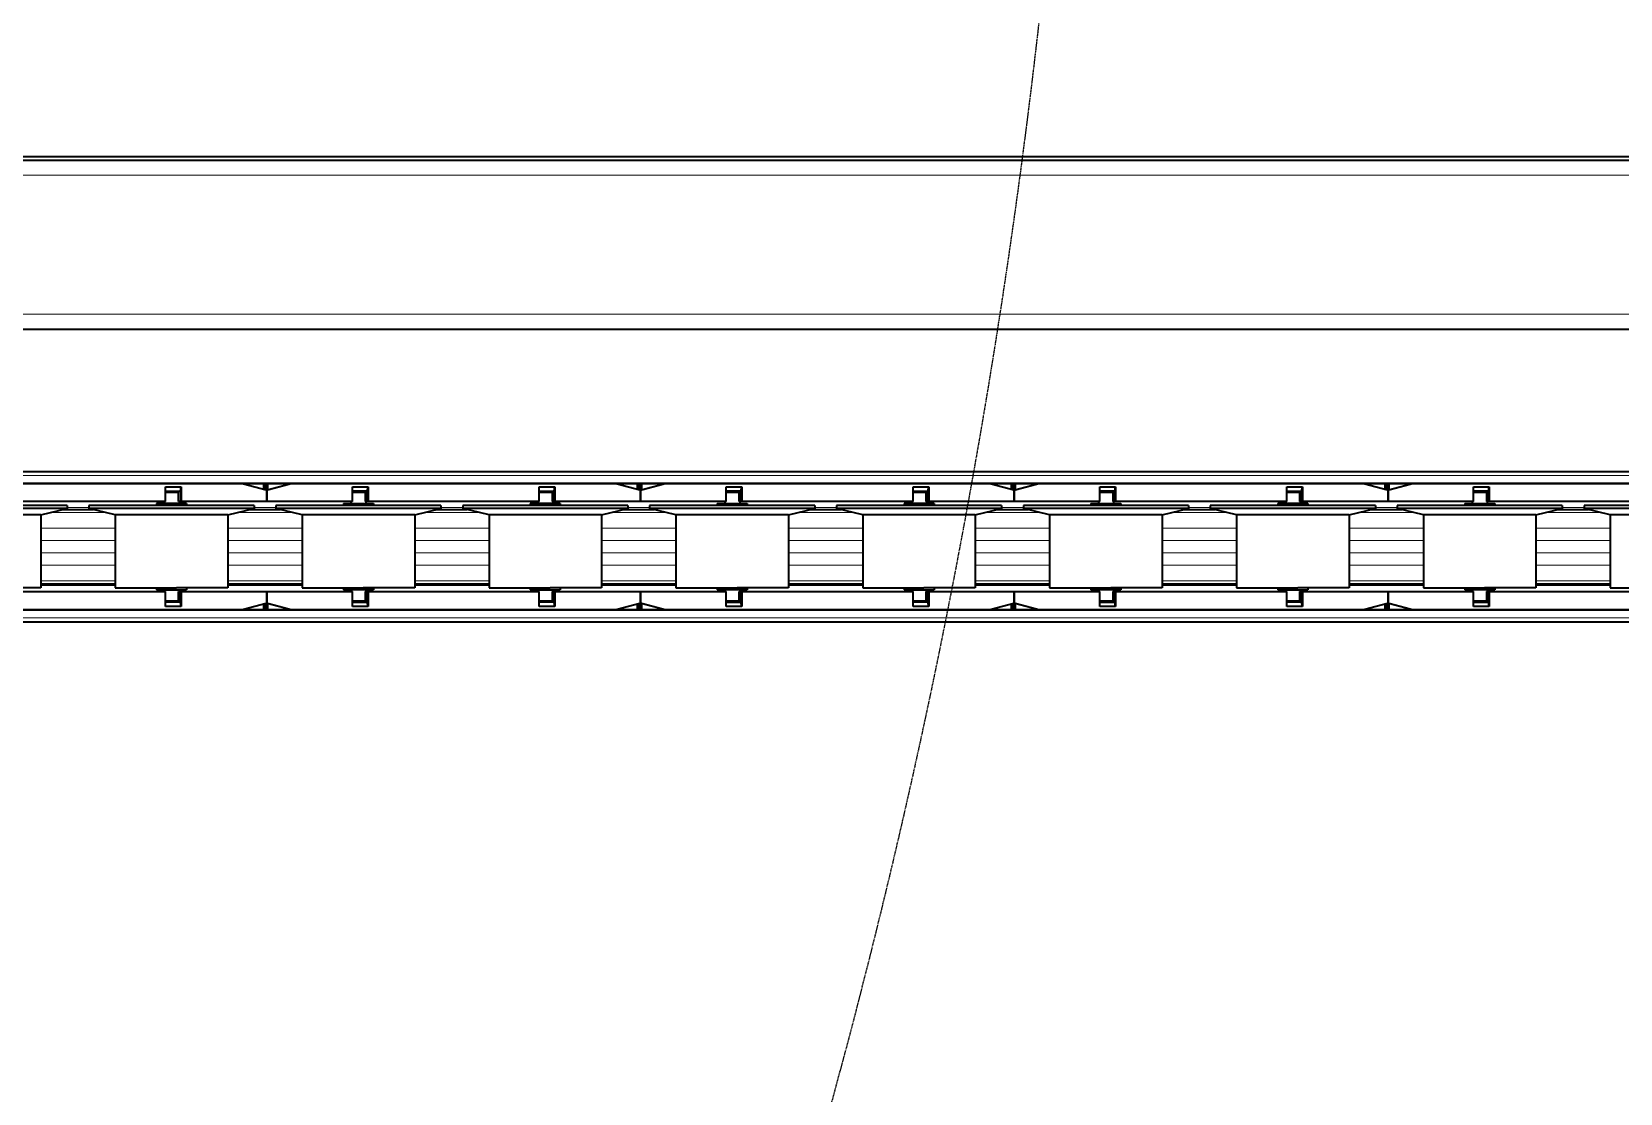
# Model space of a CAD drawing. Header units: inches. Extents: x 185496 to 352137, y 107182 to 179410.
# Drawn here: x 237444.5 to 237867.9, y 166205.8 to 166488.7 of the extents above; entities that cross this region are included whole.
import ezdxf

# ---------------------------------------------------------------- set-up
doc = ezdxf.new("R2010")
doc.units = ezdxf.units.IN
doc.header["$MEASUREMENT"] = 0
doc.linetypes.add('DASH', pattern=[0.35, 0.25, -0.1])

# ---------------------------------------------------------------- blocks, each defined once
blk = doc.blocks.new('liaojia')
at = {"color": 7, "lineweight": 35}
for p, q in [((799085.27, -280753.72), (799085.27, -279353.72)), ((799086.27, -280753.72), (799086.27, -279353.72)), ((799131.27, -280708.72), (799131.27, -279448.77)), ((799169.27, -280642.43), (799169.27, -279446.99)), ((799169.27, -280642.59), (799169.27, -279449.31)), ((799209.27, -280642.43), (799209.27, -279446.99)), ((799172.47, -280642.36), (799172.47, -279465.13))]:
    blk.add_line(p, q, dxfattribs=at)
at = {"color": 7, "lineweight": 13}
for p, q in [((799090.27, -280708.72), (799090.27, -279444.77)), ((799127.27, -280708.72), (799127.27, -279448.77)), ((799206.27, -280642.34), (799206.27, -279446.91)), ((799208.27, -280642.34), (799208.27, -279446.91)), ((799170.27, -280642.34), (799170.27, -279465.13)), ((799172.27, -280642.34), (799172.27, -279465.13))]:
    blk.add_line(p, q, dxfattribs=at)
at = {"color": 7, "lineweight": 35, "ltscale": 0.212965}
for p, q in [((799172.47, -279952.22), (799172.47, -280037.41)), ((799206.07, -280037.41), (799206.07, -279952.22)), ((799172.47, -280051.84), (799172.47, -280137.03)), ((799206.07, -280137.03), (799206.07, -280051.84)), ((799172.47, -280151.46), (799172.47, -280236.65)), ((799206.07, -280236.65), (799206.07, -280151.46)), ((799172.47, -280251.08), (799172.47, -280336.27)), ((799206.07, -280336.27), (799206.07, -280251.08)), ((799172.47, -280350.7), (799172.47, -280435.89)), ((799206.07, -280435.89), (799206.07, -280350.7))]:
    blk.add_line(p, q, dxfattribs=at)
at = {"color": 7, "lineweight": 35, "ltscale": 0.059793}
for p, q in [((799178.27, -279968.47), (799178.27, -279992.39)), ((799179.07, -279968.47), (799179.07, -279992.39)), ((799178.27, -280068.09), (799178.27, -280092.01)), ((799179.07, -280068.09), (799179.07, -280092.01)), ((799178.27, -280167.71), (799178.27, -280191.63)), ((799179.07, -280167.71), (799179.07, -280191.63)), ((799178.27, -280267.33), (799178.27, -280291.25)), ((799179.07, -280267.33), (799179.07, -280291.25)), ((799178.27, -280366.95), (799178.27, -280390.87)), ((799179.07, -280366.95), (799179.07, -280390.87))]:
    blk.add_line(p, q, dxfattribs=at)
at = {"color": 7, "lineweight": 35, "ltscale": 0.040768}
for p, q in [((799180.82, -279969.08), (799180.82, -279985.39)), ((799200.27, -279985.39), (799200.27, -279969.08)), ((799180.82, -280018.89), (799180.82, -280035.2)), ((799200.27, -280035.2), (799200.27, -280018.89)), ((799180.82, -280068.7), (799180.82, -280085.01)), ((799200.27, -280085.01), (799200.27, -280068.7)), ((799180.82, -280118.51), (799180.82, -280134.82)), ((799200.27, -280134.82), (799200.27, -280118.51)), ((799180.82, -280168.32), (799180.82, -280184.63)), ((799200.27, -280184.63), (799200.27, -280168.32)), ((799180.82, -280218.13), (799180.82, -280234.44)), ((799200.27, -280234.44), (799200.27, -280218.13)), ((799180.82, -280267.94), (799180.82, -280284.25)), ((799200.27, -280284.25), (799200.27, -280267.94)), ((799180.82, -280317.75), (799180.82, -280334.06)), ((799200.27, -280334.06), (799200.27, -280317.75)), ((799180.82, -280367.56), (799180.82, -280383.87)), ((799200.27, -280383.87), (799200.27, -280367.56))]:
    blk.add_line(p, q, dxfattribs=at)
at = {"color": 7, "lineweight": 35, "ltscale": 0.114064}
for p, q in [((799177.27, -279972), (799177.27, -280017.63)), ((799201.27, -280017.63), (799201.27, -279972)), ((799177.27, -280071.62), (799177.27, -280117.25)), ((799201.27, -280117.25), (799201.27, -280071.62)), ((799177.27, -280171.24), (799177.27, -280216.87)), ((799201.27, -280216.87), (799201.27, -280171.24)), ((799177.27, -280270.86), (799177.27, -280316.49)), ((799201.27, -280316.49), (799201.27, -280270.86)), ((799177.27, -280370.48), (799177.27, -280416.11)), ((799201.27, -280416.11), (799201.27, -280370.48))]:
    blk.add_line(p, q, dxfattribs=at)
at = {"color": 7, "lineweight": 35, "ltscale": 0.018036}
for p, q in [((799180.82, -279985.39), (799179.07, -279992.39)), ((799180.82, -280005.2), (799179.07, -279998.2)), ((799180.82, -280035.2), (799179.07, -280042.2)), ((799180.82, -280055.01), (799179.07, -280048.01)), ((799180.82, -280085.01), (799179.07, -280092.01)), ((799180.82, -280104.82), (799179.07, -280097.82)), ((799180.82, -280134.82), (799179.07, -280141.82)), ((799180.82, -280154.63), (799179.07, -280147.63)), ((799180.82, -280184.63), (799179.07, -280191.63)), ((799180.82, -280204.44), (799179.07, -280197.44)), ((799180.82, -280234.44), (799179.07, -280241.44)), ((799180.82, -280254.25), (799179.07, -280247.25)), ((799180.82, -280284.25), (799179.07, -280291.25)), ((799180.82, -280304.06), (799179.07, -280297.06)), ((799180.82, -280334.06), (799179.07, -280341.06)), ((799180.82, -280353.87), (799179.07, -280346.87)), ((799180.82, -280383.87), (799179.07, -280390.87)), ((799180.82, -280403.67), (799179.07, -280396.67))]:
    blk.add_line(p, q, dxfattribs=at)
at = {"color": 7, "lineweight": 35, "ltscale": 0.048637}
for p, q in [((799180.82, -279985.39), (799200.27, -279985.39)), ((799180.82, -280005.2), (799200.27, -280005.2)), ((799180.82, -280035.2), (799200.27, -280035.2)), ((799180.82, -280055.01), (799200.27, -280055.01)), ((799180.82, -280085.01), (799200.27, -280085.01)), ((799180.82, -280104.82), (799200.27, -280104.82)), ((799180.82, -280134.82), (799200.27, -280134.82)), ((799180.82, -280154.63), (799200.27, -280154.63)), ((799180.82, -280184.63), (799200.27, -280184.63)), ((799180.82, -280204.44), (799200.27, -280204.44)), ((799180.82, -280234.44), (799200.27, -280234.44)), ((799180.82, -280254.25), (799200.27, -280254.25)), ((799180.82, -280284.25), (799200.27, -280284.25)), ((799180.82, -280304.06), (799200.27, -280304.06)), ((799180.82, -280334.06), (799200.27, -280334.06)), ((799180.82, -280353.87), (799200.27, -280353.87)), ((799180.82, -280383.87), (799200.27, -280383.87)), ((799180.82, -280403.67), (799200.27, -280403.67))]:
    blk.add_line(p, q, dxfattribs=at)
at = {"color": 7, "lineweight": 13, "ltscale": 0.049524}
for p, q in [((799184.31, -280005.2), (799184.31, -279985.39)), ((799187.67, -280005.2), (799187.67, -279985.39)), ((799190.88, -280005.2), (799190.88, -279985.39)), ((799194.24, -280005.2), (799194.24, -279985.39)), ((799198.36, -280005.2), (799198.36, -279985.39)), ((799199.67, -280005.2), (799199.67, -279985.39)), ((799184.31, -280055.01), (799184.31, -280035.2)), ((799187.67, -280055.01), (799187.67, -280035.2)), ((799190.88, -280055.01), (799190.88, -280035.2)), ((799194.24, -280055.01), (799194.24, -280035.2)), ((799198.36, -280055.01), (799198.36, -280035.2)), ((799199.67, -280055.01), (799199.67, -280035.2)), ((799184.31, -280104.82), (799184.31, -280085.01)), ((799187.67, -280104.82), (799187.67, -280085.01)), ((799190.88, -280104.82), (799190.88, -280085.01)), ((799194.24, -280104.82), (799194.24, -280085.01)), ((799198.36, -280104.82), (799198.36, -280085.01)), ((799199.67, -280104.82), (799199.67, -280085.01)), ((799184.31, -280154.63), (799184.31, -280134.82)), ((799187.67, -280154.63), (799187.67, -280134.82)), ((799190.88, -280154.63), (799190.88, -280134.82)), ((799194.24, -280154.63), (799194.24, -280134.82)), ((799198.36, -280154.63), (799198.36, -280134.82)), ((799199.67, -280154.63), (799199.67, -280134.82)), ((799184.31, -280204.44), (799184.31, -280184.63)), ((799187.67, -280204.44), (799187.67, -280184.63)), ((799190.88, -280204.44), (799190.88, -280184.63)), ((799194.24, -280204.44), (799194.24, -280184.63)), ((799198.36, -280204.44), (799198.36, -280184.63)), ((799199.67, -280204.44), (799199.67, -280184.63)), ((799184.31, -280254.25), (799184.31, -280234.44)), ((799187.67, -280254.25), (799187.67, -280234.44)), ((799190.88, -280254.25), (799190.88, -280234.44)), ((799194.24, -280254.25), (799194.24, -280234.44)), ((799198.36, -280254.25), (799198.36, -280234.44)), ((799199.67, -280254.25), (799199.67, -280234.44)), ((799184.31, -280304.06), (799184.31, -280284.25)), ((799187.67, -280304.06), (799187.67, -280284.25)), ((799190.88, -280304.06), (799190.88, -280284.25)), ((799194.24, -280304.06), (799194.24, -280284.25)), ((799198.36, -280304.06), (799198.36, -280284.25)), ((799199.67, -280304.06), (799199.67, -280284.25)), ((799184.31, -280353.87), (799184.31, -280334.06)), ((799187.67, -280353.87), (799187.67, -280334.06)), ((799190.88, -280353.87), (799190.88, -280334.06)), ((799194.24, -280353.87), (799194.24, -280334.06)), ((799198.36, -280353.87), (799198.36, -280334.06)), ((799199.67, -280353.87), (799199.67, -280334.06)), ((799184.31, -280403.67), (799184.31, -280383.87)), ((799187.67, -280403.67), (799187.67, -280383.87)), ((799190.88, -280403.67), (799190.88, -280383.87)), ((799194.24, -280403.67), (799194.24, -280383.87)), ((799198.36, -280403.67), (799198.36, -280383.87)), ((799199.67, -280403.67), (799199.67, -280383.87))]:
    blk.add_line(p, q, dxfattribs=at)
at = {"color": 7, "lineweight": 35, "ltscale": 0.049524}
for p, q in [((799199.17, -280005.2), (799199.17, -279985.39)), ((799199.17, -280055.01), (799199.17, -280035.2)), ((799199.17, -280104.82), (799199.17, -280085.01)), ((799199.17, -280154.63), (799199.17, -280134.82)), ((799199.17, -280204.44), (799199.17, -280184.63)), ((799199.17, -280254.25), (799199.17, -280234.44)), ((799199.17, -280304.06), (799199.17, -280284.25)), ((799199.17, -280353.87), (799199.17, -280334.06)), ((799199.17, -280403.67), (799199.17, -280383.87))]:
    blk.add_line(p, q, dxfattribs=at)
at = {"color": 7, "lineweight": 35, "ltscale": 0.02054}
for p, q in [((799179.37, -279999.4), (799179.37, -279991.18)), ((799179.37, -280049.21), (799179.37, -280040.99)), ((799179.37, -280099.02), (799179.37, -280090.8)), ((799179.37, -280148.83), (799179.37, -280140.61)), ((799179.37, -280198.64), (799179.37, -280190.42)), ((799179.37, -280248.45), (799179.37, -280240.23)), ((799179.37, -280298.26), (799179.37, -280290.04)), ((799179.37, -280348.07), (799179.37, -280339.85)), ((799179.37, -280397.88), (799179.37, -280389.66))]:
    blk.add_line(p, q, dxfattribs=at)
at = {"color": 7, "lineweight": 13, "ltscale": 0.036824}
for p, q in [((799180.19, -280002.66), (799180.19, -279987.93)), ((799180.19, -280052.47), (799180.19, -280037.74)), ((799180.19, -280102.28), (799180.19, -280087.55)), ((799180.19, -280152.09), (799180.19, -280137.36)), ((799180.19, -280201.9), (799180.19, -280187.17)), ((799180.19, -280251.71), (799180.19, -280236.98)), ((799180.19, -280301.52), (799180.19, -280286.79)), ((799180.19, -280351.32), (799180.19, -280336.6)), ((799180.19, -280401.13), (799180.19, -280386.41))]:
    blk.add_line(p, q, dxfattribs=at)
at = {"color": 7, "lineweight": 35, "ltscale": 0.002}
for p, q in [((799178.27, -279992.39), (799179.07, -279992.39)), ((799178.27, -279998.2), (799179.07, -279998.2)), ((799178.27, -280042.2), (799179.07, -280042.2)), ((799178.27, -280048.01), (799179.07, -280048.01)), ((799178.27, -280092.01), (799179.07, -280092.01)), ((799178.27, -280097.82), (799179.07, -280097.82)), ((799178.27, -280141.82), (799179.07, -280141.82)), ((799178.27, -280147.63), (799179.07, -280147.63)), ((799178.27, -280191.63), (799179.07, -280191.63)), ((799178.27, -280197.44), (799179.07, -280197.44)), ((799178.27, -280241.44), (799179.07, -280241.44)), ((799178.27, -280247.25), (799179.07, -280247.25)), ((799178.27, -280291.25), (799179.07, -280291.25)), ((799178.27, -280297.06), (799179.07, -280297.06)), ((799178.27, -280341.06), (799179.07, -280341.06)), ((799178.27, -280346.87), (799179.07, -280346.87)), ((799178.27, -280390.87), (799179.07, -280390.87)), ((799178.27, -280396.67), (799179.07, -280396.67))]:
    blk.add_line(p, q, dxfattribs=at)
at = {"color": 7, "lineweight": 13, "ltscale": 0.014524}
for p, q in [((799178.87, -279998.2), (799178.87, -279992.39)), ((799178.87, -280048.01), (799178.87, -280042.2)), ((799178.87, -280097.82), (799178.87, -280092.01)), ((799178.87, -280147.63), (799178.87, -280141.82)), ((799178.87, -280197.44), (799178.87, -280191.63)), ((799178.87, -280247.25), (799178.87, -280241.44)), ((799178.87, -280297.06), (799178.87, -280291.25)), ((799178.87, -280346.87), (799178.87, -280341.06)), ((799178.87, -280396.67), (799178.87, -280390.87))]:
    blk.add_line(p, q, dxfattribs=at)
at = {"color": 7, "lineweight": 35, "ltscale": 0.050206}
for p, q in [((799178.27, -279998.2), (799178.27, -280018.28)), ((799179.07, -279998.2), (799179.07, -280018.28)), ((799178.27, -280097.82), (799178.27, -280117.9)), ((799179.07, -280097.82), (799179.07, -280117.9)), ((799178.27, -280197.44), (799178.27, -280217.52)), ((799179.07, -280197.44), (799179.07, -280217.52)), ((799178.27, -280297.06), (799178.27, -280317.14)), ((799179.07, -280297.06), (799179.07, -280317.14)), ((799178.27, -280396.67), (799178.27, -280416.76)), ((799179.07, -280396.67), (799179.07, -280416.76))]:
    blk.add_line(p, q, dxfattribs=at)
at = {"color": 7, "lineweight": 35, "ltscale": 0.034232}
for p, q in [((799180.82, -280005.2), (799180.82, -280018.89)), ((799200.27, -280005.2), (799200.27, -280018.89)), ((799180.82, -280055.01), (799180.82, -280068.7)), ((799200.27, -280055.01), (799200.27, -280068.7)), ((799180.82, -280104.82), (799180.82, -280118.51)), ((799200.27, -280104.82), (799200.27, -280118.51)), ((799180.82, -280154.63), (799180.82, -280168.32)), ((799200.27, -280154.63), (799200.27, -280168.32)), ((799180.82, -280204.44), (799180.82, -280218.13)), ((799200.27, -280204.44), (799200.27, -280218.13)), ((799180.82, -280254.25), (799180.82, -280267.94)), ((799200.27, -280254.25), (799200.27, -280267.94)), ((799180.82, -280304.06), (799180.82, -280317.75)), ((799200.27, -280304.06), (799200.27, -280317.75)), ((799180.82, -280353.87), (799180.82, -280367.56)), ((799200.27, -280353.87), (799200.27, -280367.56)), ((799180.82, -280403.67), (799180.82, -280417.37)), ((799200.27, -280403.67), (799200.27, -280417.37))]:
    blk.add_line(p, q, dxfattribs=at)
at = {"color": 7, "lineweight": 35, "ltscale": 0.009129}
for p, q in [((799177.77, -280019.85), (799177.77, -280016.2)), ((799200.77, -280016.2), (799200.77, -280019.85)), ((799177.77, -280219.09), (799177.77, -280215.44)), ((799200.77, -280215.44), (799200.77, -280219.09)), ((799177.77, -280318.71), (799177.77, -280315.06)), ((799200.77, -280315.06), (799200.77, -280318.71))]:
    blk.add_line(p, q, dxfattribs=at)
at = {"color": 7, "lineweight": 35, "ltscale": 0.00125}
for p, q in [((799177.77, -280016.2), (799178.27, -280016.2)), ((799200.27, -280016.2), (799200.77, -280016.2)), ((799177.27, -280018.2), (799177.77, -280018.2)), ((799200.77, -280018.2), (799201.27, -280018.2)), ((799177.27, -280022.2), (799177.77, -280022.2)), ((799177.77, -280024.2), (799178.27, -280024.2)), ((799200.27, -280024.2), (799200.77, -280024.2)), ((799200.77, -280022.2), (799201.27, -280022.2)), ((799177.77, -280066.01), (799178.27, -280066.01)), ((799200.27, -280066.01), (799200.77, -280066.01)), ((799177.27, -280068.01), (799177.77, -280068.01)), ((799200.77, -280068.01), (799201.27, -280068.01)), ((799177.27, -280072.01), (799177.77, -280072.01)), ((799177.77, -280074.01), (799178.27, -280074.01)), ((799200.27, -280074.01), (799200.77, -280074.01)), ((799200.77, -280072.01), (799201.27, -280072.01)), ((799177.27, -280117.82), (799177.77, -280117.82)), ((799177.77, -280115.82), (799178.27, -280115.82)), ((799200.27, -280115.82), (799200.77, -280115.82)), ((799200.77, -280117.82), (799201.27, -280117.82)), ((799177.27, -280121.82), (799177.77, -280121.82)), ((799200.77, -280121.82), (799201.27, -280121.82)), ((799177.77, -280123.82), (799178.27, -280123.82)), ((799200.27, -280123.82), (799200.77, -280123.82)), ((799177.27, -280167.63), (799177.77, -280167.63)), ((799177.77, -280165.63), (799178.27, -280165.63)), ((799200.27, -280165.63), (799200.77, -280165.63)), ((799200.77, -280167.63), (799201.27, -280167.63)), ((799177.27, -280171.63), (799177.77, -280171.63)), ((799200.77, -280171.63), (799201.27, -280171.63)), ((799177.77, -280173.63), (799178.27, -280173.63)), ((799200.27, -280173.63), (799200.77, -280173.63)), ((799177.77, -280215.44), (799178.27, -280215.44)), ((799200.27, -280215.44), (799200.77, -280215.44)), ((799177.27, -280217.44), (799177.77, -280217.44)), ((799200.77, -280217.44), (799201.27, -280217.44)), ((799177.27, -280221.44), (799177.77, -280221.44)), ((799177.77, -280223.44), (799178.27, -280223.44)), ((799200.27, -280223.44), (799200.77, -280223.44)), ((799200.77, -280221.44), (799201.27, -280221.44)), ((799177.77, -280265.25), (799178.27, -280265.25)), ((799200.27, -280265.25), (799200.77, -280265.25)), ((799177.27, -280267.25), (799177.77, -280267.25)), ((799200.77, -280267.25), (799201.27, -280267.25)), ((799177.27, -280271.25), (799177.77, -280271.25)), ((799177.77, -280273.25), (799178.27, -280273.25)), ((799200.27, -280273.25), (799200.77, -280273.25)), ((799200.77, -280271.25), (799201.27, -280271.25)), ((799177.27, -280317.06), (799177.77, -280317.06)), ((799177.77, -280315.06), (799178.27, -280315.06)), ((799200.27, -280315.06), (799200.77, -280315.06)), ((799200.77, -280317.06), (799201.27, -280317.06)), ((799177.27, -280321.06), (799177.77, -280321.06)), ((799200.77, -280321.06), (799201.27, -280321.06)), ((799177.77, -280323.06), (799178.27, -280323.06)), ((799200.27, -280323.06), (799200.77, -280323.06)), ((799177.27, -280366.87), (799177.77, -280366.87)), ((799177.77, -280364.87), (799178.27, -280364.87)), ((799200.27, -280364.87), (799200.77, -280364.87)), ((799200.77, -280366.87), (799201.27, -280366.87)), ((799177.27, -280370.87), (799177.77, -280370.87)), ((799200.77, -280370.87), (799201.27, -280370.87)), ((799177.77, -280372.87), (799178.27, -280372.87)), ((799200.27, -280372.87), (799200.77, -280372.87))]:
    blk.add_line(p, q, dxfattribs=at)
at = {"color": 7, "lineweight": 35, "ltscale": 0.01046}
for p, q in [((799173.31, -280021.81), (799173.31, -280017.63)), ((799205.24, -280017.63), (799205.24, -280021.81)), ((799173.31, -280071.62), (799173.31, -280067.44)), ((799205.24, -280067.44), (799205.24, -280071.62)), ((799173.31, -280121.43), (799173.31, -280117.25)), ((799205.24, -280117.25), (799205.24, -280121.43)), ((799173.31, -280171.24), (799173.31, -280167.06)), ((799205.24, -280167.06), (799205.24, -280171.24)), ((799173.31, -280221.05), (799173.31, -280216.87)), ((799205.24, -280216.87), (799205.24, -280221.05)), ((799173.31, -280270.86), (799173.31, -280266.68)), ((799205.24, -280266.68), (799205.24, -280270.86)), ((799173.31, -280320.67), (799173.31, -280316.49)), ((799205.24, -280316.49), (799205.24, -280320.67)), ((799173.31, -280370.48), (799173.31, -280366.3)), ((799205.24, -280366.3), (799205.24, -280370.48))]:
    blk.add_line(p, q, dxfattribs=at)
at = {"color": 7, "lineweight": 35, "ltscale": 0.009914}
for p, q in [((799173.31, -280017.63), (799177.27, -280017.63)), ((799201.27, -280017.63), (799205.24, -280017.63)), ((799177.27, -280021.81), (799173.31, -280021.81)), ((799205.24, -280021.81), (799201.27, -280021.81)), ((799173.31, -280067.44), (799177.27, -280067.44)), ((799201.27, -280067.44), (799205.24, -280067.44)), ((799177.27, -280071.62), (799173.31, -280071.62)), ((799205.24, -280071.62), (799201.27, -280071.62)), ((799173.31, -280117.25), (799177.27, -280117.25)), ((799201.27, -280117.25), (799205.24, -280117.25)), ((799177.27, -280121.43), (799173.31, -280121.43)), ((799205.24, -280121.43), (799201.27, -280121.43)), ((799173.31, -280167.06), (799177.27, -280167.06)), ((799201.27, -280167.06), (799205.24, -280167.06)), ((799177.27, -280171.24), (799173.31, -280171.24)), ((799205.24, -280171.24), (799201.27, -280171.24)), ((799173.31, -280216.87), (799177.27, -280216.87)), ((799201.27, -280216.87), (799205.24, -280216.87)), ((799177.27, -280221.05), (799173.31, -280221.05)), ((799205.24, -280221.05), (799201.27, -280221.05)), ((799173.31, -280266.68), (799177.27, -280266.68)), ((799201.27, -280266.68), (799205.24, -280266.68)), ((799177.27, -280270.86), (799173.31, -280270.86)), ((799205.24, -280270.86), (799201.27, -280270.86)), ((799173.31, -280316.49), (799177.27, -280316.49)), ((799201.27, -280316.49), (799205.24, -280316.49)), ((799177.27, -280320.67), (799173.31, -280320.67)), ((799205.24, -280320.67), (799201.27, -280320.67)), ((799173.31, -280366.3), (799177.27, -280366.3)), ((799201.27, -280366.3), (799205.24, -280366.3)), ((799177.27, -280370.48), (799173.31, -280370.48)), ((799205.24, -280370.48), (799201.27, -280370.48))]:
    blk.add_line(p, q, dxfattribs=at)
at = {"color": 7, "lineweight": 35, "ltscale": 0.002965}
for p, q in [((799174.47, -280017.85), (799173.31, -280017.63)), ((799205.24, -280017.63), (799204.07, -280017.85)), ((799174.47, -280067.66), (799173.31, -280067.44)), ((799205.24, -280067.44), (799204.07, -280067.66)), ((799174.47, -280117.47), (799173.31, -280117.25)), ((799205.24, -280117.25), (799204.07, -280117.47)), ((799174.47, -280167.28), (799173.31, -280167.06)), ((799205.24, -280167.06), (799204.07, -280167.28)), ((799174.47, -280217.09), (799173.31, -280216.87)), ((799205.24, -280216.87), (799204.07, -280217.09)), ((799174.47, -280266.9), (799173.31, -280266.68)), ((799205.24, -280266.68), (799204.07, -280266.9)), ((799174.47, -280316.71), (799173.31, -280316.49)), ((799205.24, -280316.49), (799204.07, -280316.71)), ((799174.47, -280366.52), (799173.31, -280366.3)), ((799205.24, -280366.3), (799204.07, -280366.52))]:
    blk.add_line(p, q, dxfattribs=at)
at = {"color": 7, "lineweight": 35, "ltscale": 0.007}
for p, q in [((799174.47, -280017.85), (799177.27, -280017.85)), ((799201.27, -280017.85), (799204.07, -280017.85)), ((799174.47, -280067.66), (799177.27, -280067.66)), ((799204.07, -280067.66), (799201.27, -280067.66)), ((799174.47, -280117.47), (799177.27, -280117.47)), ((799201.27, -280117.47), (799204.07, -280117.47)), ((799174.47, -280167.28), (799177.27, -280167.28)), ((799204.07, -280167.28), (799201.27, -280167.28)), ((799174.47, -280217.09), (799177.27, -280217.09)), ((799201.27, -280217.09), (799204.07, -280217.09)), ((799174.47, -280266.9), (799177.27, -280266.9)), ((799204.07, -280266.9), (799201.27, -280266.9)), ((799174.47, -280316.71), (799177.27, -280316.71)), ((799201.27, -280316.71), (799204.07, -280316.71)), ((799174.47, -280366.52), (799177.27, -280366.52)), ((799204.07, -280366.52), (799201.27, -280366.52))]:
    blk.add_line(p, q, dxfattribs=at)
at = {"color": 7, "lineweight": 35, "ltscale": 0.009915}
for p, q in [((799174.47, -280017.85), (799174.47, -280021.81)), ((799204.07, -280021.81), (799204.07, -280017.85)), ((799174.47, -280071.62), (799174.47, -280067.66)), ((799204.07, -280067.66), (799204.07, -280071.62)), ((799174.47, -280117.47), (799174.47, -280121.43)), ((799204.07, -280121.43), (799204.07, -280117.47)), ((799174.47, -280171.24), (799174.47, -280167.28)), ((799204.07, -280167.28), (799204.07, -280171.24)), ((799174.47, -280217.09), (799174.47, -280221.05)), ((799204.07, -280221.05), (799204.07, -280217.09)), ((799174.47, -280270.86), (799174.47, -280266.9)), ((799204.07, -280266.9), (799204.07, -280270.86)), ((799174.47, -280316.71), (799174.47, -280320.67)), ((799204.07, -280320.67), (799204.07, -280316.71)), ((799174.47, -280370.48), (799174.47, -280366.52)), ((799204.07, -280366.52), (799204.07, -280370.48))]:
    blk.add_line(p, q, dxfattribs=at)
at = {"color": 7, "lineweight": 35, "ltscale": 0.000749969}
for p, q in [((799174.77, -280018.31), (799174.47, -280018.31)), ((799204.07, -280018.31), (799203.77, -280018.31)), ((799174.47, -280068.12), (799174.77, -280068.12)), ((799203.77, -280068.12), (799204.07, -280068.12)), ((799174.77, -280117.93), (799174.47, -280117.93)), ((799204.07, -280117.93), (799203.77, -280117.93)), ((799174.47, -280167.74), (799174.77, -280167.74)), ((799203.77, -280167.74), (799204.07, -280167.74)), ((799174.77, -280217.55), (799174.47, -280217.55)), ((799204.07, -280217.55), (799203.77, -280217.55)), ((799174.47, -280267.36), (799174.77, -280267.36)), ((799203.77, -280267.36), (799204.07, -280267.36)), ((799174.77, -280317.17), (799174.47, -280317.17)), ((799204.07, -280317.17), (799203.77, -280317.17)), ((799174.47, -280366.98), (799174.77, -280366.98)), ((799203.77, -280366.98), (799204.07, -280366.98))]:
    blk.add_line(p, q, dxfattribs=at)
at = {"color": 7, "lineweight": 35, "ltscale": 0.00625}
for p, q in [((799177.27, -280018.31), (799174.77, -280018.31)), ((799203.77, -280018.31), (799201.27, -280018.31)), ((799177.27, -280068.12), (799174.77, -280068.12)), ((799203.77, -280068.12), (799201.27, -280068.12)), ((799177.27, -280117.93), (799174.77, -280117.93)), ((799203.77, -280117.93), (799201.27, -280117.93)), ((799177.27, -280167.74), (799174.77, -280167.74)), ((799203.77, -280167.74), (799201.27, -280167.74)), ((799177.27, -280217.55), (799174.77, -280217.55)), ((799203.77, -280217.55), (799201.27, -280217.55)), ((799177.27, -280267.36), (799174.77, -280267.36)), ((799203.77, -280267.36), (799201.27, -280267.36)), ((799177.27, -280317.17), (799174.77, -280317.17)), ((799203.77, -280317.17), (799201.27, -280317.17)), ((799177.27, -280366.98), (799174.77, -280366.98)), ((799203.77, -280366.98), (799201.27, -280366.98))]:
    blk.add_line(p, q, dxfattribs=at)
at = {"color": 7, "lineweight": 35, "ltscale": 0.004289}
for p, q in [((799174.77, -280020.02), (799174.77, -280018.31)), ((799203.77, -280018.31), (799203.77, -280020.02)), ((799174.77, -280069.83), (799174.77, -280068.12)), ((799203.77, -280068.12), (799203.77, -280069.83)), ((799174.77, -280119.64), (799174.77, -280117.93)), ((799203.77, -280117.93), (799203.77, -280119.64)), ((799174.77, -280169.45), (799174.77, -280167.74)), ((799203.77, -280167.74), (799203.77, -280169.45)), ((799174.77, -280219.26), (799174.77, -280217.55)), ((799203.77, -280217.55), (799203.77, -280219.26)), ((799174.77, -280269.07), (799174.77, -280267.36)), ((799203.77, -280267.36), (799203.77, -280269.07)), ((799174.77, -280318.88), (799174.77, -280317.17)), ((799203.77, -280317.17), (799203.77, -280318.88)), ((799174.77, -280368.69), (799174.77, -280366.98)), ((799203.77, -280366.98), (799203.77, -280368.69))]:
    blk.add_line(p, q, dxfattribs=at)
at = {"color": 7, "lineweight": 35, "ltscale": 0.004478}
for p, q in [((799174.77, -280021.81), (799174.77, -280020.02)), ((799203.77, -280020.02), (799203.77, -280021.81)), ((799174.77, -280071.62), (799174.77, -280069.83)), ((799203.77, -280069.83), (799203.77, -280071.62)), ((799174.77, -280121.43), (799174.77, -280119.64)), ((799203.77, -280119.64), (799203.77, -280121.43)), ((799174.77, -280171.24), (799174.77, -280169.45)), ((799203.77, -280169.45), (799203.77, -280171.24)), ((799174.77, -280221.05), (799174.77, -280219.26)), ((799203.77, -280219.26), (799203.77, -280221.05)), ((799174.77, -280270.86), (799174.77, -280269.07)), ((799203.77, -280269.07), (799203.77, -280270.86)), ((799174.77, -280320.67), (799174.77, -280318.88)), ((799203.77, -280318.88), (799203.77, -280320.67)), ((799174.77, -280370.48), (799174.77, -280368.69)), ((799203.77, -280368.69), (799203.77, -280370.48))]:
    blk.add_line(p, q, dxfattribs=at)
at = {"color": 7, "lineweight": 35, "ltscale": 0.00055542}
for p, q in [((799177.27, -280017.63), (799177.27, -280017.85)), ((799201.27, -280017.85), (799201.27, -280017.63)), ((799177.27, -280067.44), (799177.27, -280067.66)), ((799201.27, -280067.66), (799201.27, -280067.44)), ((799177.27, -280167.06), (799177.27, -280167.28)), ((799201.27, -280167.28), (799201.27, -280167.06)), ((799177.27, -280216.87), (799177.27, -280217.09)), ((799201.27, -280217.09), (799201.27, -280216.87)), ((799177.27, -280366.3), (799177.27, -280366.52)), ((799201.27, -280366.52), (799201.27, -280366.3))]:
    blk.add_line(p, q, dxfattribs=at)
at = {"color": 7, "lineweight": 35, "ltscale": 0.001138}
for p, q in [((799177.27, -280017.85), (799177.27, -280018.31)), ((799201.27, -280018.31), (799201.27, -280017.85)), ((799177.27, -280067.66), (799177.27, -280068.12)), ((799201.27, -280068.12), (799201.27, -280067.66)), ((799177.27, -280117.47), (799177.27, -280117.93)), ((799201.27, -280117.93), (799201.27, -280117.47)), ((799177.27, -280167.28), (799177.27, -280167.74)), ((799201.27, -280167.74), (799201.27, -280167.28)), ((799177.27, -280217.09), (799177.27, -280217.55)), ((799201.27, -280217.55), (799201.27, -280217.09)), ((799177.27, -280266.9), (799177.27, -280267.36)), ((799201.27, -280267.36), (799201.27, -280266.9)), ((799177.27, -280316.71), (799177.27, -280317.17)), ((799201.27, -280317.17), (799201.27, -280316.71)), ((799177.27, -280366.52), (799177.27, -280366.98)), ((799201.27, -280366.98), (799201.27, -280366.52))]:
    blk.add_line(p, q, dxfattribs=at)
at = {"color": 7, "lineweight": 35, "ltscale": 0.010872}
for p, q in [((799177.77, -280024.2), (799177.77, -280019.85)), ((799200.77, -280019.85), (799200.77, -280024.2)), ((799177.77, -280069.66), (799177.77, -280074.01)), ((799200.77, -280074.01), (799200.77, -280069.66)), ((799177.77, -280123.82), (799177.77, -280119.47)), ((799200.77, -280119.47), (799200.77, -280123.82)), ((799177.77, -280169.28), (799177.77, -280173.63)), ((799200.77, -280173.63), (799200.77, -280169.28)), ((799177.77, -280223.44), (799177.77, -280219.09)), ((799200.77, -280219.09), (799200.77, -280223.44)), ((799177.77, -280268.9), (799177.77, -280273.25)), ((799200.77, -280273.25), (799200.77, -280268.9)), ((799177.77, -280323.06), (799177.77, -280318.71)), ((799200.77, -280318.71), (799200.77, -280323.06)), ((799177.77, -280368.52), (799177.77, -280372.87)), ((799200.77, -280372.87), (799200.77, -280368.52))]:
    blk.add_line(p, q, dxfattribs=at)
at = {"color": 7, "lineweight": 35, "ltscale": 0.059794}
for p, q in [((799178.27, -280018.28), (799178.27, -280042.2)), ((799179.07, -280018.28), (799179.07, -280042.2)), ((799178.27, -280117.9), (799178.27, -280141.82)), ((799179.07, -280117.9), (799179.07, -280141.82)), ((799178.27, -280217.52), (799178.27, -280241.44)), ((799179.07, -280217.52), (799179.07, -280241.44)), ((799178.27, -280317.14), (799178.27, -280341.06)), ((799179.07, -280317.14), (799179.07, -280341.06))]:
    blk.add_line(p, q, dxfattribs=at)
at = {"color": 7, "lineweight": 35, "ltscale": 0.057032}
for p, q in [((799177.27, -280021.81), (799177.27, -280044.63)), ((799201.27, -280044.63), (799201.27, -280021.81)), ((799177.27, -280044.63), (799177.27, -280067.44)), ((799201.27, -280067.44), (799201.27, -280044.63)), ((799177.27, -280121.43), (799177.27, -280144.25)), ((799201.27, -280144.25), (799201.27, -280121.43)), ((799177.27, -280144.25), (799177.27, -280167.06)), ((799201.27, -280167.06), (799201.27, -280144.25)), ((799177.27, -280221.05), (799177.27, -280243.87)), ((799201.27, -280243.87), (799201.27, -280221.05)), ((799177.27, -280243.87), (799177.27, -280266.68)), ((799201.27, -280266.68), (799201.27, -280243.87)), ((799177.27, -280320.67), (799177.27, -280343.49)), ((799201.27, -280343.49), (799201.27, -280320.67)), ((799177.27, -280343.49), (799177.27, -280366.3)), ((799201.27, -280366.3), (799201.27, -280343.49))]:
    blk.add_line(p, q, dxfattribs=at)
at = {"color": 7, "lineweight": 35, "ltscale": 3.43323e-05}
for p, q in [((799172.47, -280037.41), (799172.47, -280037.42)), ((799172.47, -280137.03), (799172.47, -280137.04)), ((799172.47, -280236.65), (799172.47, -280236.66)), ((799172.47, -280336.27), (799172.47, -280336.28))]:
    blk.add_line(p, q, dxfattribs=at)
at = {"color": 7, "lineweight": 35, "ltscale": 0.000675583}
for p, q in [((799206.07, -280037.68), (799206.07, -280037.41)), ((799206.07, -280236.92), (799206.07, -280236.65)), ((799206.07, -280336.54), (799206.07, -280336.27))]:
    blk.add_line(p, q, dxfattribs=at)
at = {"color": 7, "lineweight": 35, "ltscale": 0.036059}
for p, q in [((799206.07, -280051.84), (799206.07, -280037.42)), ((799206.07, -280151.46), (799206.07, -280137.04)), ((799206.07, -280251.08), (799206.07, -280236.66)), ((799206.07, -280350.7), (799206.07, -280336.28))]:
    blk.add_line(p, q, dxfattribs=at)
at = {"color": 7, "lineweight": 35, "ltscale": 0.015631}
for p, q in [((799172.61, -280038.44), (799174.23, -280044.48)), ((799204.31, -280044.48), (799205.94, -280038.44)), ((799174.23, -280044.77), (799172.61, -280050.81)), ((799205.94, -280050.81), (799204.31, -280044.77)), ((799172.61, -280138.06), (799174.23, -280144.1)), ((799204.31, -280144.1), (799205.94, -280138.06)), ((799174.23, -280144.39), (799172.61, -280150.43)), ((799205.94, -280150.43), (799204.31, -280144.39)), ((799172.61, -280237.68), (799174.23, -280243.72)), ((799204.31, -280243.72), (799205.94, -280237.68)), ((799174.23, -280244.01), (799172.61, -280250.05)), ((799205.94, -280250.05), (799204.31, -280244.01)), ((799172.61, -280337.3), (799174.23, -280343.34)), ((799204.31, -280343.34), (799205.94, -280337.3)), ((799174.23, -280343.63), (799172.61, -280349.67)), ((799205.94, -280349.67), (799204.31, -280343.63))]:
    blk.add_line(p, q, dxfattribs=at)
at = {"color": 7, "lineweight": 13, "ltscale": 0.000675583}
for p, q in [((799172.61, -280038.71), (799172.61, -280038.44)), ((799205.94, -280038.44), (799205.94, -280038.71))]:
    blk.add_line(p, q, dxfattribs=at)
at = {"color": 7, "lineweight": 35, "ltscale": 0.014724}
for p, q in [((799174.14, -280044.4), (799172.61, -280038.71)), ((799174.14, -280144.02), (799172.61, -280138.33)), ((799174.14, -280243.64), (799172.61, -280237.95)), ((799205.94, -280237.95), (799204.41, -280243.64)), ((799174.14, -280343.26), (799172.61, -280337.57)), ((799205.94, -280337.57), (799204.41, -280343.26))]:
    blk.add_line(p, q, dxfattribs=at)
at = {"color": 7, "lineweight": 35, "ltscale": 0.014723}
for p, q in [((799205.94, -280038.71), (799204.41, -280044.4)), ((799205.94, -280138.33), (799204.41, -280144.02))]:
    blk.add_line(p, q, dxfattribs=at)
at = {"color": 7, "lineweight": 35, "ltscale": 0.000635388}
for p, q in [((799172.54, -280044.4), (799172.47, -280044.15)), ((799172.54, -280144.02), (799172.47, -280143.77)), ((799172.47, -280145.26), (799172.54, -280145.01)), ((799172.54, -280243.64), (799172.47, -280243.39)), ((799172.54, -280343.26), (799172.47, -280343.01)), ((799172.47, -280344.5), (799172.54, -280344.25))]:
    blk.add_line(p, q, dxfattribs=at)
at = {"color": 7, "lineweight": 35, "ltscale": 0.001135}
for p, q in [((799172.47, -280044.72), (799172.59, -280045.16)), ((799205.95, -280045.16), (799206.07, -280044.72)), ((799172.47, -280144.34), (799172.59, -280144.78)), ((799205.95, -280144.78), (799206.07, -280144.34)), ((799172.47, -280243.96), (799172.59, -280244.4)), ((799205.95, -280244.4), (799206.07, -280243.96)), ((799172.47, -280343.58), (799172.59, -280344.02)), ((799205.95, -280344.02), (799206.07, -280343.58))]:
    blk.add_line(p, q, dxfattribs=at)
at = {"color": 7, "lineweight": 35, "ltscale": 0.000635572}
for p, q in [((799172.47, -280045.64), (799172.54, -280045.4)), ((799172.47, -280244.88), (799172.54, -280244.63))]:
    blk.add_line(p, q, dxfattribs=at)
at = {"color": 7, "lineweight": 35, "ltscale": 0.000697327}
for p, q in [((799172.54, -280044.68), (799172.54, -280044.4)), ((799206.01, -280044.4), (799206.01, -280044.68)), ((799172.54, -280144.3), (799172.54, -280144.02)), ((799206.01, -280144.02), (799206.01, -280144.3)), ((799172.54, -280343.54), (799172.54, -280343.26)), ((799206.01, -280343.26), (799206.01, -280343.54))]:
    blk.add_line(p, q, dxfattribs=at)
at = {"color": 7, "lineweight": 35, "ltscale": 0.004}
for p, q in [((799172.54, -280044.4), (799174.14, -280044.4)), ((799204.41, -280044.4), (799206.01, -280044.4)), ((799172.54, -280144.02), (799174.14, -280144.02)), ((799204.41, -280144.02), (799206.01, -280144.02)), ((799172.54, -280243.64), (799174.14, -280243.64)), ((799204.41, -280243.64), (799206.01, -280243.64)), ((799172.54, -280343.26), (799174.14, -280343.26)), ((799204.41, -280343.26), (799206.01, -280343.26))]:
    blk.add_line(p, q, dxfattribs=at)
at = {"color": 7, "lineweight": 35, "ltscale": 0.00129}
for p, q in [((799172.67, -280045.18), (799172.54, -280044.68)), ((799206.01, -280044.68), (799205.87, -280045.18)), ((799172.67, -280144.8), (799172.54, -280144.3)), ((799206.01, -280144.3), (799205.87, -280144.8)), ((799172.67, -280244.41), (799172.54, -280243.92)), ((799206.01, -280243.92), (799205.87, -280244.41))]:
    blk.add_line(p, q, dxfattribs=at)
at = {"color": 7, "lineweight": 35, "ltscale": 0.004223}
for p, q in [((799174.23, -280044.68), (799172.54, -280044.68)), ((799206.01, -280044.68), (799204.32, -280044.68)), ((799174.23, -280144.3), (799172.54, -280144.3)), ((799206.01, -280144.3), (799204.32, -280144.3)), ((799174.23, -280243.92), (799172.54, -280243.92)), ((799206.01, -280243.92), (799204.32, -280243.92)), ((799174.23, -280343.54), (799172.54, -280343.54)), ((799206.01, -280343.54), (799204.32, -280343.54))]:
    blk.add_line(p, q, dxfattribs=at)
at = {"color": 7, "lineweight": 35, "ltscale": 0.003818}
for p, q in [((799174.07, -280045.4), (799172.54, -280045.4)), ((799206.01, -280045.4), (799204.48, -280045.4)), ((799174.07, -280145.01), (799172.54, -280145.01)), ((799206.01, -280145.01), (799204.48, -280145.01)), ((799174.07, -280244.63), (799172.54, -280244.63)), ((799206.01, -280244.63), (799204.48, -280244.63)), ((799174.07, -280344.25), (799172.54, -280344.25)), ((799206.01, -280344.25), (799204.48, -280344.25))]:
    blk.add_line(p, q, dxfattribs=at)
at = {"color": 7, "lineweight": 13, "ltscale": 0.000175476}
for p, q in [((799172.59, -280045.09), (799172.59, -280045.16)), ((799205.95, -280045.09), (799205.95, -280045.16)), ((799172.59, -280144.71), (799172.59, -280144.78)), ((799205.95, -280144.71), (799205.95, -280144.78)), ((799172.59, -280244.33), (799172.59, -280244.4)), ((799205.95, -280244.33), (799205.95, -280244.4)), ((799172.59, -280343.95), (799172.59, -280344.02)), ((799205.95, -280343.95), (799205.95, -280344.02))]:
    blk.add_line(p, q, dxfattribs=at)
at = {"color": 7, "lineweight": 35, "ltscale": 0.000493763}
for p, q in [((799172.59, -280045.09), (799172.65, -280045.28)), ((799205.9, -280045.28), (799205.95, -280045.09)), ((799172.59, -280144.71), (799172.65, -280144.9)), ((799205.9, -280144.9), (799205.95, -280144.71)), ((799172.59, -280244.33), (799172.65, -280244.52)), ((799205.9, -280244.52), (799205.95, -280244.33)), ((799172.59, -280343.95), (799172.65, -280344.14)), ((799205.9, -280344.14), (799205.95, -280343.95))]:
    blk.add_line(p, q, dxfattribs=at)
at = {"color": 7, "lineweight": 35, "ltscale": 0.000567285}
for p, q in [((799172.62, -280045.4), (799172.67, -280045.18)), ((799205.87, -280045.18), (799205.93, -280045.4))]:
    blk.add_line(p, q, dxfattribs=at)
at = {"color": 7, "lineweight": 35, "ltscale": 0.003631}
for p, q in [((799174.13, -280045.18), (799172.67, -280045.18)), ((799172.67, -280045.18), (799174.13, -280045.18)), ((799205.87, -280045.18), (799204.42, -280045.18)), ((799204.42, -280045.18), (799205.87, -280045.18)), ((799174.13, -280144.8), (799172.67, -280144.8)), ((799172.67, -280144.8), (799174.13, -280144.8)), ((799205.87, -280144.8), (799204.42, -280144.8)), ((799204.42, -280144.8), (799205.87, -280144.8)), ((799174.13, -280244.41), (799172.67, -280244.41)), ((799172.67, -280244.41), (799174.13, -280244.41)), ((799205.87, -280244.41), (799204.42, -280244.41)), ((799204.42, -280244.41), (799205.87, -280244.41)), ((799174.13, -280344.03), (799172.67, -280344.03)), ((799172.67, -280344.03), (799174.13, -280344.03)), ((799205.87, -280344.03), (799204.42, -280344.03)), ((799204.42, -280344.03), (799205.87, -280344.03))]:
    blk.add_line(p, q, dxfattribs=at)
at = {"color": 7, "lineweight": 35, "ltscale": 0.000130653}
for p, q in [((799174.14, -280044.4), (799174.14, -280044.35)), ((799204.41, -280044.35), (799204.41, -280044.4)), ((799174.14, -280144.02), (799174.14, -280143.97)), ((799204.41, -280143.97), (799204.41, -280144.02)), ((799174.14, -280243.64), (799174.14, -280243.59)), ((799204.41, -280243.59), (799204.41, -280243.64)), ((799174.14, -280343.26), (799174.14, -280343.21)), ((799204.41, -280343.21), (799204.41, -280343.26))]:
    blk.add_line(p, q, dxfattribs=at)
at = {"color": 7, "lineweight": 35, "ltscale": 0.000907162}
for p, q in [((799174.23, -280044.7), (799174.14, -280044.35)), ((799174.23, -280144.32), (799174.14, -280143.97)), ((799174.23, -280343.56), (799174.14, -280343.21))]:
    blk.add_line(p, q, dxfattribs=at)
at = {"color": 7, "lineweight": 13, "ltscale": 0.000544739}
for p, q in [((799174.23, -280044.48), (799174.23, -280044.7)), ((799204.31, -280044.7), (799204.31, -280044.48)), ((799174.23, -280144.1), (799174.23, -280144.32)), ((799204.31, -280144.32), (799204.31, -280144.1)), ((799174.23, -280243.72), (799174.23, -280243.94)), ((799204.31, -280243.94), (799204.31, -280243.72)), ((799174.23, -280343.34), (799174.23, -280343.56)), ((799204.31, -280343.56), (799204.31, -280343.34))]:
    blk.add_line(p, q, dxfattribs=at)
at = {"color": 7, "lineweight": 35, "ltscale": 0.007116}
for p, q in [((799174.43, -280044.63), (799177.27, -280044.63)), ((799177.27, -280044.63), (799174.43, -280044.63)), ((799201.27, -280044.63), (799204.12, -280044.63)), ((799204.12, -280044.63), (799201.27, -280044.63)), ((799174.43, -280144.25), (799177.27, -280144.25)), ((799177.27, -280144.25), (799174.43, -280144.25)), ((799201.27, -280144.25), (799204.12, -280144.25)), ((799204.12, -280144.25), (799201.27, -280144.25)), ((799174.43, -280243.87), (799177.27, -280243.87)), ((799177.27, -280243.87), (799174.43, -280243.87)), ((799201.27, -280243.87), (799204.12, -280243.87)), ((799204.12, -280243.87), (799201.27, -280243.87)), ((799174.43, -280343.49), (799177.27, -280343.49)), ((799177.27, -280343.49), (799174.43, -280343.49)), ((799201.27, -280343.49), (799204.12, -280343.49)), ((799204.12, -280343.49), (799201.27, -280343.49))]:
    blk.add_line(p, q, dxfattribs=at)
at = {"color": 7, "lineweight": 35, "ltscale": 0.000544739}
for p, q in [((799201.27, -280044.84), (799201.27, -280044.63)), ((799201.27, -280244.08), (799201.27, -280243.87)), ((799201.27, -280343.7), (799201.27, -280343.49))]:
    blk.add_line(p, q, dxfattribs=at)
at = {"color": 7, "lineweight": 35, "ltscale": 0.000828171}
for p, q in [((799201.27, -280045.18), (799201.27, -280044.84)), ((799201.27, -280144.8), (799201.27, -280144.46))]:
    blk.add_line(p, q, dxfattribs=at)
at = {"color": 7, "lineweight": 35, "ltscale": 0.000522804}
blk.add_line((799201.27, -280045.39), (799201.27, -280045.18), dxfattribs=at)
at = {"color": 7, "lineweight": 35, "ltscale": 0.000907211}
for p, q in [((799204.41, -280044.35), (799204.31, -280044.7)), ((799204.41, -280143.97), (799204.31, -280144.32)), ((799204.41, -280343.21), (799204.31, -280343.56))]:
    blk.add_line(p, q, dxfattribs=at)
at = {"color": 7, "lineweight": 35, "ltscale": 0.000635438}
for p, q in [((799206.07, -280044.15), (799206.01, -280044.4)), ((799206.07, -280143.77), (799206.01, -280144.02)), ((799206.01, -280145.01), (799206.07, -280145.26)), ((799206.07, -280243.39), (799206.01, -280243.64)), ((799206.07, -280343.01), (799206.01, -280343.26)), ((799206.01, -280344.25), (799206.07, -280344.5))]:
    blk.add_line(p, q, dxfattribs=at)
at = {"color": 7, "lineweight": 35, "ltscale": 0.000635622}
for p, q in [((799206.01, -280045.4), (799206.07, -280045.64)), ((799206.01, -280244.63), (799206.07, -280244.88))]:
    blk.add_line(p, q, dxfattribs=at)
at = {"color": 7, "lineweight": 35, "ltscale": 0.050207}
for p, q in [((799178.27, -280048.01), (799178.27, -280068.09)), ((799179.07, -280048.01), (799179.07, -280068.09)), ((799178.27, -280147.63), (799178.27, -280167.71)), ((799179.07, -280147.63), (799179.07, -280167.71)), ((799178.27, -280247.25), (799178.27, -280267.33)), ((799179.07, -280247.25), (799179.07, -280267.33)), ((799178.27, -280346.87), (799178.27, -280366.95)), ((799179.07, -280346.87), (799179.07, -280366.95))]:
    blk.add_line(p, q, dxfattribs=at)
at = {"color": 7, "lineweight": 35, "ltscale": 0.009128}
for p, q in [((799177.77, -280066.01), (799177.77, -280069.66)), ((799200.77, -280069.66), (799200.77, -280066.01)), ((799177.77, -280119.47), (799177.77, -280115.82)), ((799200.77, -280115.82), (799200.77, -280119.47)), ((799177.77, -280165.63), (799177.77, -280169.28)), ((799200.77, -280169.28), (799200.77, -280165.63)), ((799177.77, -280265.25), (799177.77, -280268.9)), ((799200.77, -280268.9), (799200.77, -280265.25)), ((799177.77, -280364.87), (799177.77, -280368.52)), ((799200.77, -280368.52), (799200.77, -280364.87))]:
    blk.add_line(p, q, dxfattribs=at)
at = {"color": 7, "lineweight": 35, "ltscale": 0.000555229}
for p, q in [((799177.27, -280117.25), (799177.27, -280117.47)), ((799201.27, -280117.47), (799201.27, -280117.25)), ((799177.27, -280266.68), (799177.27, -280266.9)), ((799201.27, -280266.9), (799201.27, -280266.68)), ((799177.27, -280316.49), (799177.27, -280316.71)), ((799201.27, -280316.71), (799201.27, -280316.49))]:
    blk.add_line(p, q, dxfattribs=at)
at = {"color": 7, "lineweight": 13, "ltscale": 0.000675392}
for p, q in [((799172.61, -280138.33), (799172.61, -280138.06)), ((799205.94, -280138.06), (799205.94, -280138.33)), ((799172.61, -280237.95), (799172.61, -280237.68)), ((799205.94, -280237.68), (799205.94, -280237.95))]:
    blk.add_line(p, q, dxfattribs=at)
at = {"color": 7, "lineweight": 35, "ltscale": 0.000675392}
blk.add_line((799206.07, -280137.3), (799206.07, -280137.03), dxfattribs=at)
at = {"color": 7, "lineweight": 35, "ltscale": 0.000567469}
for p, q in [((799172.62, -280145.01), (799172.67, -280144.8)), ((799205.87, -280144.8), (799205.93, -280145.01)), ((799172.62, -280244.63), (799172.67, -280244.41)), ((799205.87, -280244.41), (799205.93, -280244.63))]:
    blk.add_line(p, q, dxfattribs=at)
at = {"color": 7, "lineweight": 35, "ltscale": 0.000544548}
blk.add_line((799201.27, -280144.46), (799201.27, -280144.25), dxfattribs=at)
at = {"color": 7, "lineweight": 35, "ltscale": 0.000522995}
for p, q in [((799201.27, -280145), (799201.27, -280144.8)), ((799201.27, -280244.62), (799201.27, -280244.41))]:
    blk.add_line(p, q, dxfattribs=at)
at = {"color": 7, "lineweight": 35, "ltscale": 0.000697136}
for p, q in [((799172.54, -280243.92), (799172.54, -280243.64)), ((799206.01, -280243.64), (799206.01, -280243.92))]:
    blk.add_line(p, q, dxfattribs=at)
at = {"color": 7, "lineweight": 35, "ltscale": 0.000906978}
blk.add_line((799174.23, -280243.94), (799174.14, -280243.59), dxfattribs=at)
at = {"color": 7, "lineweight": 35, "ltscale": 0.00082798}
for p, q in [((799201.27, -280244.41), (799201.27, -280244.08)), ((799201.27, -280344.03), (799201.27, -280343.7))]:
    blk.add_line(p, q, dxfattribs=at)
at = {"color": 7, "lineweight": 35, "ltscale": 0.000907027}
blk.add_line((799204.41, -280243.59), (799204.31, -280243.94), dxfattribs=at)
at = {"color": 7, "lineweight": 13, "ltscale": 0.000675201}
for p, q in [((799172.61, -280337.57), (799172.61, -280337.3)), ((799205.94, -280337.3), (799205.94, -280337.57))]:
    blk.add_line(p, q, dxfattribs=at)
at = {"color": 7, "lineweight": 35, "ltscale": 0.001289}
for p, q in [((799172.67, -280344.03), (799172.54, -280343.54)), ((799206.01, -280343.54), (799205.87, -280344.03))]:
    blk.add_line(p, q, dxfattribs=at)
at = {"color": 7, "lineweight": 35, "ltscale": 0.000567654}
for p, q in [((799172.62, -280344.25), (799172.67, -280344.03)), ((799205.87, -280344.03), (799205.93, -280344.25))]:
    blk.add_line(p, q, dxfattribs=at)
at = {"color": 7, "lineweight": 35, "ltscale": 0.000523186}
blk.add_line((799201.27, -280344.24), (799201.27, -280344.03), dxfattribs=at)
at = {"color": 7, "lineweight": 35}
for centre, start, end in [((799172.94, -280045.06), 195.3089, 213.3427), ((799205.61, -280045.06), 326.6578, 344.6911), ((799172.94, -280144.68), 195.3112, 213.3397), ((799205.61, -280144.68), 326.6578, 344.6911), ((799172.94, -280244.3), 195.3089, 213.3427), ((799205.61, -280244.3), 326.6578, 344.6911), ((799172.94, -280343.92), 195.3112, 213.3397), ((799205.61, -280343.92), 326.6609, 344.6887)]:
    blk.add_arc(centre, 0.361, start, end, dxfattribs=at)
for centre, major_axis, start_param, end_param in [((799176.47, -280037.41), (-4, 0), 6.283185, 6.544985), ((799176.47, -280037.68), (4, 0), 3.141593, 3.403392), ((799202.07, -280037.41), (-4, 0), 2.879793, 3.141593), ((799202.07, -280037.68), (-4, 0), 2.879793, 3.141593), ((799174.43, -280044.43), (-0.2, 0), 0.261799, 1.570796), ((799174.43, -280044.83), (-0.2, 0), 4.712389, 6.021386), ((799174.43, -280044.65), (0.2, 0), 3.403392, 3.611908), ((799204.12, -280044.43), (-0.2, 0), 1.570796, 2.879793), ((799204.12, -280044.83), (-0.2, 0), 3.403392, 4.712389), ((799204.12, -280044.65), (0.2, 0), 5.81289, 6.021386), ((799176.47, -280051.84), (-4, 0), 6.021386, 6.283185), ((799202.07, -280051.84), (-4, 0), 3.141593, 3.403392), ((799176.47, -280137.03), (-4, 0), 6.283185, 6.544985), ((799176.47, -280137.3), (4, 0), 3.141593, 3.403392), ((799202.07, -280137.03), (-4, 0), 2.879793, 3.141593), ((799202.07, -280137.3), (-4, 0), 2.879793, 3.141593), ((799174.43, -280144.05), (-0.2, 0), 0.261799, 1.570796), ((799174.43, -280144.45), (-0.2, 0), 4.712389, 6.021386), ((799174.43, -280144.26), (0.2, 0), 3.403392, 3.611908), ((799204.12, -280144.05), (-0.2, 0), 1.570796, 2.879793), ((799204.12, -280144.45), (-0.2, 0), 3.403392, 4.712389), ((799204.12, -280144.26), (0.2, 0), 5.81289, 6.021386), ((799176.47, -280151.46), (-4, 0), 6.021386, 6.283185), ((799202.07, -280151.46), (-4, 0), 3.141593, 3.403392), ((799176.47, -280236.65), (-4, 0), 6.283185, 6.544985), ((799176.47, -280236.92), (4, 0), 3.141593, 3.403392), ((799202.07, -280236.65), (-4, 0), 2.879793, 3.141593), ((799202.07, -280236.92), (-4, 0), 2.879793, 3.141593), ((799174.43, -280243.67), (-0.2, 0), 0.261799, 1.570796), ((799174.43, -280244.06), (-0.2, 0), 4.712389, 6.021386), ((799174.43, -280243.88), (0.2, 0), 3.403392, 3.611908), ((799204.12, -280243.67), (-0.2, 0), 1.570796, 2.879793), ((799204.12, -280244.06), (-0.2, 0), 3.403392, 4.712389), ((799204.12, -280243.88), (0.2, 0), 5.81289, 6.021386), ((799176.47, -280251.08), (-4, 0), 6.021386, 6.283185), ((799202.07, -280251.08), (-4, 0), 3.141593, 3.403392), ((799176.47, -280336.27), (-4, 0), 6.283185, 6.544985), ((799176.47, -280336.54), (4, 0), 3.141593, 3.403392), ((799202.07, -280336.27), (-4, 0), 2.879793, 3.141593), ((799202.07, -280336.54), (-4, 0), 2.879793, 3.141593), ((799174.43, -280343.29), (-0.2, 0), 0.261799, 1.570796), ((799174.43, -280343.68), (-0.2, 0), 4.712389, 6.021386), ((799174.43, -280343.5), (0.2, 0), 3.403392, 3.611908), ((799204.12, -280343.29), (-0.2, 0), 1.570796, 2.879793), ((799204.12, -280343.68), (-0.2, 0), 3.403392, 4.712389), ((799204.12, -280343.5), (0.2, 0), 5.81289, 6.021386), ((799176.47, -280350.7), (-4, 0), 6.021386, 6.283185), ((799202.07, -280350.7), (-4, 0), 3.141593, 3.403392)]:
    blk.add_ellipse(centre, major_axis=major_axis, ratio=0.996195, start_param=start_param, end_param=end_param, dxfattribs=at)

msp = doc.modelspace()

# ---------------------------------------------------------------- linework, layer by layer
at = {"color": 5, "linetype": 'DASH'}
msp.add_circle((235825, 166706.46, 276290.76), 1900, dxfattribs=at)

# ---------------------------------------------------------------- block references
at = {"color": 30, "rotation": 270}
msp.add_blockref('liaojia', (517850.65, 965540.76, 276290.76), dxfattribs=at)

doc.saveas('drawing.dxf')
